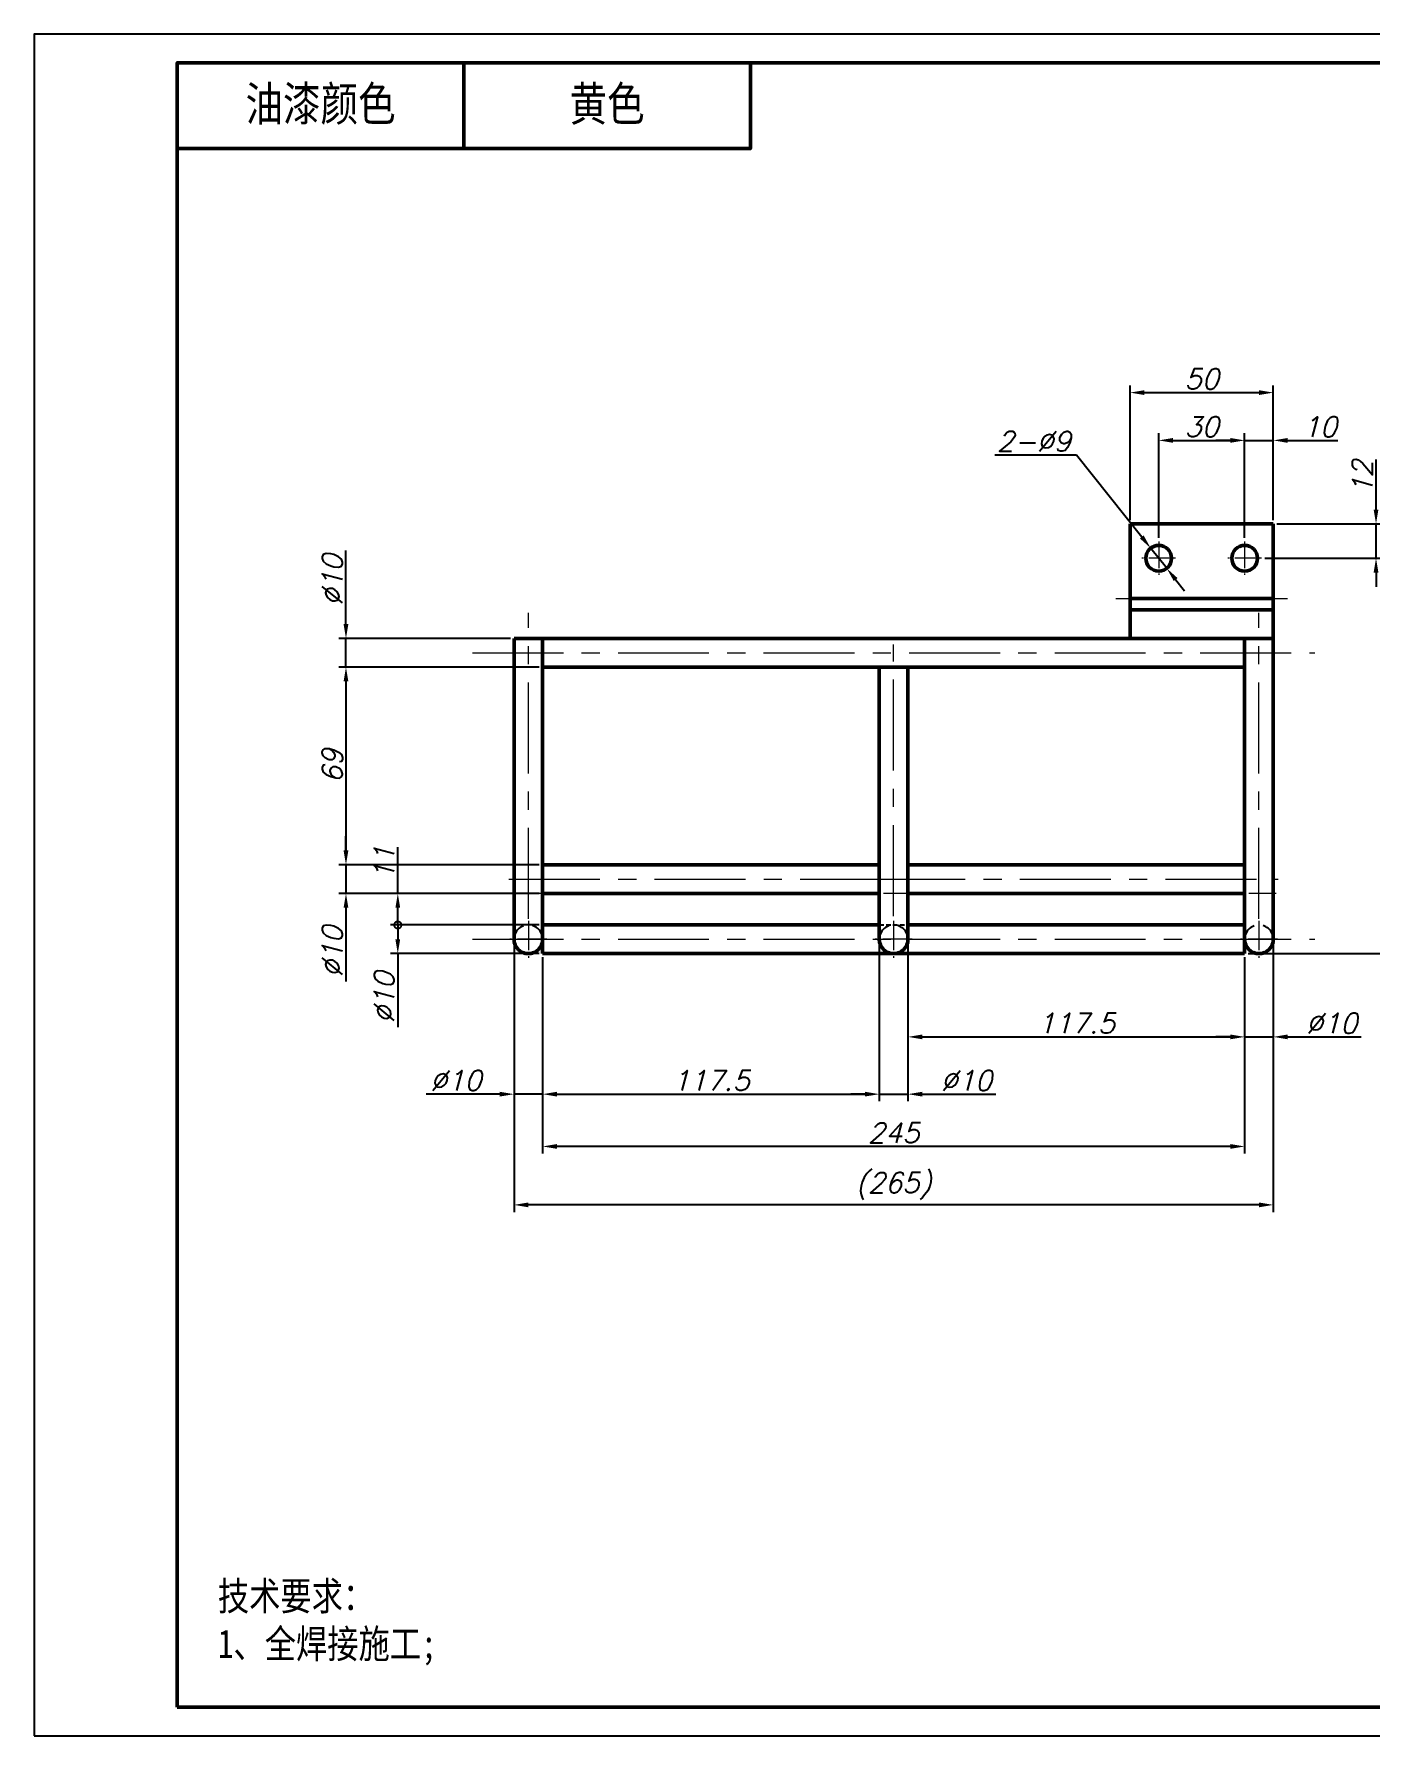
# Model space of a CAD drawing. Header units: inches. Extents: x 17901 to 26602, y 9673 to 14036.
# Drawn here: x 21925 to 22392, y 9674 to 10268 of the extents above; entities that cross this region are included whole.
import ezdxf

# ---------------------------------------------------------------- set-up
doc = ezdxf.new("R2010")
doc.units = ezdxf.units.IN
doc.header["$MEASUREMENT"] = 0
doc.linetypes.add('CENTER', pattern=[50.8, 31.75, -6.35, 6.35, -6.35])
doc.linetypes.add('DASHED2', pattern=[9.525, 6.35, -3.175])
doc.layers.add('Dim', color=3, linetype='Continuous')
for name, color, linetype, lineweight in [('中心线', 1, 'CENTER', 15), ('图框_内框线', 5, 'Continuous', 50), ('标注线', 3, 'Continuous', 25), ('粗实线', 7, 'Continuous', 50), ('虚线', 2, 'DASHED2', 25)]:
    doc.layers.add(name, color=color, linetype=linetype, lineweight=lineweight)
doc.styles.add('DIM_FONT', font='romans.shx', dxfattribs={"oblique": 15})
doc.styles.add('仿宋体', font='FSGB2312.ttf', dxfattribs={"width": 0.8, "height": 3.5})
doc.styles.add('宋体', font='', dxfattribs={"width": 0.8, "height": 5})
doc.styles.get('宋体').set_extended_font_data('SimSun')
doc.dimstyles.new('幅面 1：2$0', dxfattribs={"dimscale": 2, "dimtxt": 3.5, "dimasz": 2.5, "dimexe": 1.25, "dimexo": 0.625, "dimtad": 1, "dimdsep": 46, "dimtxsty": 'DIM_FONT', "dimcen": 2.5, "dimclrd": 256, "dimclrt": 256, "dimadec": 0, "dimazin": 0, "dimtfac": 1, "dimtmove": 0, "dimatfit": 3, "dimfxl": 1, "dimlwd": -1, "dimarcsym": 0})
doc.dimstyles.new('幅面 1：2$3', dxfattribs={"dimscale": 2, "dimtxt": 3.5, "dimasz": 2.5, "dimexe": 1.25, "dimexo": 0.625, "dimtad": 1, "dimtih": 1, "dimtoh": 1, "dimdsep": 46, "dimtxsty": 'DIM_FONT', "dimcen": 2.5, "dimclrd": 256, "dimclre": 256, "dimclrt": 256, "dimazin": 2, "dimtm": 1e-09, "dimtfac": 0.5, "dimtmove": 0, "dimatfit": 3, "dimfxl": 1, "dimlwd": -1, "dimarcsym": 0})

# ---------------------------------------------------------------- blocks, each defined once
blk = doc.blocks.new('*D713')
at = {"layer": 'Defpoints', "color": 0, "transparency": 16777216}
for p in [(22357.5, 10142.89), (22307.5, 10097.08), (22357.5, 10097.08)]:
    blk.add_point(p, dxfattribs=at)
at = {"layer": 'Dim', "color": 0, "lineweight": -2, "transparency": 16777216}
for p, q in [((22307.5, 10098.33), (22307.5, 10145.39)), ((22357.5, 10098.33), (22357.5, 10145.39))]:
    blk.add_line(p, q, dxfattribs=at)
at = {"layer": 'Dim', "transparency": 16777216}
blk.add_line((22312.5, 10142.89), (22352.5, 10142.89), dxfattribs=at)
for points in [[(22312.5, 10143.72), (22312.5, 10142.06), (22307.5, 10142.89)], [(22352.5, 10143.72), (22352.5, 10142.06), (22357.5, 10142.89)]]:
    blk.add_solid(points, dxfattribs=at)
at = {"layer": 'Dim', "transparency": 16777216, "insert": (22332.5, 10147.64), "char_height": 7, "attachment_point": 5, "style": 'DIM_FONT'}
blk.add_mtext('50', dxfattribs=at)
blk = doc.blocks.new('*D714')
at = {"layer": 'Defpoints', "color": 0, "transparency": 16777216}
for p in [(22347.5, 10126.21), (22317.5, 10090.93), (22347.5, 10090.93)]:
    blk.add_point(p, dxfattribs=at)
at = {"layer": 'Dim', "color": 0, "lineweight": -2, "transparency": 16777216}
for p, q in [((22317.5, 10092.18), (22317.5, 10128.71)), ((22347.5, 10092.18), (22347.5, 10128.71))]:
    blk.add_line(p, q, dxfattribs=at)
at = {"layer": 'Dim', "transparency": 16777216}
blk.add_line((22322.5, 10126.21), (22342.5, 10126.21), dxfattribs=at)
for points in [[(22322.5, 10127.04), (22322.5, 10125.37), (22317.5, 10126.21)], [(22342.5, 10127.04), (22342.5, 10125.37), (22347.5, 10126.21)]]:
    blk.add_solid(points, dxfattribs=at)
at = {"layer": 'Dim', "transparency": 16777216, "insert": (22332.5, 10130.96), "char_height": 7, "attachment_point": 5, "style": 'DIM_FONT'}
blk.add_mtext('30', dxfattribs=at)
blk = doc.blocks.new('*D715')
at = {"layer": 'Defpoints', "color": 0, "transparency": 16777216}
for p in [(22357.5, 10126.21), (22357.5, 10097.08), (22347.5, 10090.93)]:
    blk.add_point(p, dxfattribs=at)
at = {"layer": 'Dim', "color": 0, "lineweight": -2, "transparency": 16777216}
for p, q in [((22347.5, 10092.18), (22347.5, 10128.71)), ((22357.5, 10098.33), (22357.5, 10128.71))]:
    blk.add_line(p, q, dxfattribs=at)
at = {"layer": 'Dim', "transparency": 16777216}
for p, q in [((22342.5, 10126.21), (22337.5, 10126.21)), ((22347.5, 10126.21), (22357.5, 10126.21)), ((22362.5, 10126.21), (22380, 10126.21))]:
    blk.add_line(p, q, dxfattribs=at)
for points in [[(22342.5, 10127.04), (22342.5, 10125.37), (22347.5, 10126.21)], [(22362.5, 10127.04), (22362.5, 10125.37), (22357.5, 10126.21)]]:
    blk.add_solid(points, dxfattribs=at)
at = {"layer": 'Dim', "transparency": 16777216, "insert": (22373.75, 10130.96), "char_height": 7, "attachment_point": 5, "style": 'DIM_FONT'}
blk.add_mtext('10', dxfattribs=at)
blk = doc.blocks.new('*D716')
at = {"layer": 'Defpoints', "color": 0, "transparency": 16777216}
for p in [(22357.5, 10097.08), (22393.35, 10097.08), (22353.35, 10085.08)]:
    blk.add_point(p, dxfattribs=at)
at = {"layer": 'Dim', "transparency": 16777216}
for p, q in [((22393.35, 10102.08), (22393.35, 10119.58)), ((22393.35, 10085.08), (22393.35, 10097.08)), ((22393.35, 10080.08), (22393.35, 10075.08))]:
    blk.add_line(p, q, dxfattribs=at)
at = {"layer": 'Dim', "color": 0, "lineweight": -2, "transparency": 16777216}
for p, q in [((22358.75, 10097.08), (22395.85, 10097.08)), ((22354.6, 10085.08), (22395.85, 10085.08))]:
    blk.add_line(p, q, dxfattribs=at)
at = {"layer": 'Dim', "transparency": 16777216}
for points in [[(22392.52, 10102.08), (22394.19, 10102.08), (22393.35, 10097.08)], [(22392.52, 10080.08), (22394.19, 10080.08), (22393.35, 10085.08)]]:
    blk.add_solid(points, dxfattribs=at)
at = {"layer": 'Dim', "transparency": 16777216, "insert": (22388.6, 10113.33), "char_height": 7, "attachment_point": 5, "rotation": 90, "style": 'DIM_FONT'}
blk.add_mtext('12', dxfattribs=at)
blk = doc.blocks.new('*D717')
at = {"layer": 'Defpoints', "color": 0, "transparency": 16777216}
for p in [(22314.7, 10088.61), (22320.3, 10081.56)]:
    blk.add_point(p, dxfattribs=at)
at = {"layer": '标注线', "transparency": 16777216}
for p, q in [((22260.32, 10121.15), (22288.85, 10121.15)), ((22288.85, 10121.15), (22311.59, 10092.52)), ((22320.3, 10081.56), (22314.7, 10088.61)), ((22323.41, 10077.65), (22326.52, 10073.73))]:
    blk.add_line(p, q, dxfattribs=at)
for points in [[(22312.25, 10093.04), (22310.94, 10092), (22314.7, 10088.61)], [(22324.07, 10078.17), (22322.76, 10077.13), (22320.3, 10081.56)]]:
    blk.add_solid(points, dxfattribs=at)
at = {"layer": '标注线', "transparency": 16777216, "insert": (22273.96, 10125.9), "char_height": 7, "attachment_point": 5, "style": 'DIM_FONT'}
blk.add_mtext('2-%%c9', dxfattribs=at)
blk = doc.blocks.new('*D718')
at = {"layer": 'Defpoints', "color": 0, "transparency": 16777216}
for p in [(22102.5, 10047.08), (22033.85, 9978.08), (22102.5, 9978.08)]:
    blk.add_point(p, dxfattribs=at)
at = {"layer": 'Dim', "color": 0, "lineweight": -2, "transparency": 16777216}
for p, q in [((22101.25, 10047.08), (22031.35, 10047.08)), ((22101.25, 9978.08), (22031.35, 9978.08))]:
    blk.add_line(p, q, dxfattribs=at)
at = {"layer": 'Dim', "transparency": 16777216}
blk.add_line((22033.85, 10042.08), (22033.85, 9983.08), dxfattribs=at)
for points in [[(22033.02, 10042.08), (22034.69, 10042.08), (22033.85, 10047.08)], [(22033.02, 9983.08), (22034.69, 9983.08), (22033.85, 9978.08)]]:
    blk.add_solid(points, dxfattribs=at)
at = {"layer": 'Dim', "transparency": 16777216, "insert": (22029.1, 10012.58), "char_height": 7, "attachment_point": 5, "rotation": 90, "style": 'DIM_FONT'}
blk.add_mtext('69', dxfattribs=at)
blk = doc.blocks.new('*D719')
at = {"layer": 'Defpoints', "color": 0, "transparency": 16777216}
for p in [(22033.85, 10057.08), (22092.5, 10057.08), (22102.5, 10047.08)]:
    blk.add_point(p, dxfattribs=at)
at = {"layer": 'Dim', "transparency": 16777216}
for p, q in [((22033.85, 10062.08), (22033.85, 10087.77)), ((22033.85, 10047.08), (22033.85, 10057.08)), ((22033.85, 10042.08), (22033.85, 10037.08))]:
    blk.add_line(p, q, dxfattribs=at)
at = {"layer": 'Dim', "color": 0, "lineweight": -2, "transparency": 16777216}
for p, q in [((22091.25, 10057.08), (22031.35, 10057.08)), ((22101.25, 10047.08), (22031.35, 10047.08))]:
    blk.add_line(p, q, dxfattribs=at)
at = {"layer": 'Dim', "transparency": 16777216}
for points in [[(22033.02, 10062.08), (22034.69, 10062.08), (22033.85, 10057.08)], [(22033.02, 10042.08), (22034.69, 10042.08), (22033.85, 10047.08)]]:
    blk.add_solid(points, dxfattribs=at)
at = {"layer": 'Dim', "transparency": 16777216, "insert": (22029.1, 10077.43), "char_height": 7, "attachment_point": 5, "rotation": 90, "style": 'DIM_FONT'}
blk.add_mtext('%%c10', dxfattribs=at)
blk = doc.blocks.new('*D720')
at = {"layer": 'Defpoints', "color": 0, "transparency": 16777216}
for p in [(22102.5, 9978.08), (22033.85, 9968.08), (22102.5, 9968.08)]:
    blk.add_point(p, dxfattribs=at)
at = {"layer": 'Dim', "transparency": 16777216}
for p, q in [((22033.85, 9983.08), (22033.85, 9988.08)), ((22033.85, 9978.08), (22033.85, 9968.08)), ((22033.85, 9963.08), (22033.85, 9937.4))]:
    blk.add_line(p, q, dxfattribs=at)
at = {"layer": 'Dim', "color": 0, "lineweight": -2, "transparency": 16777216}
for p, q in [((22101.25, 9978.08), (22031.35, 9978.08)), ((22101.25, 9968.08), (22031.35, 9968.08))]:
    blk.add_line(p, q, dxfattribs=at)
at = {"layer": 'Dim', "transparency": 16777216}
for points in [[(22033.02, 9983.08), (22034.69, 9983.08), (22033.85, 9978.08)], [(22033.02, 9963.08), (22034.69, 9963.08), (22033.85, 9968.08)]]:
    blk.add_solid(points, dxfattribs=at)
at = {"layer": 'Dim', "transparency": 16777216, "insert": (22029.1, 9947.74), "char_height": 7, "attachment_point": 5, "rotation": 90, "style": 'DIM_FONT'}
blk.add_mtext('%%c10', dxfattribs=at)
blk = doc.blocks.new('_DotSmall')
at = {"color": 0, "linetype": 'ByBlock', "const_width": 0.5}
blk.add_lwpolyline([(-0.0625, 0, 1), (0.0625, 0, 1)], format="xyb", close=True, dxfattribs=at)
blk = doc.blocks.new('*D721')
at = {"layer": 'Defpoints', "color": 0, "transparency": 16777216}
for p in [(22102.5, 9957.08), (22051.94, 9947.08), (22102.5, 9947.08)]:
    blk.add_point(p, dxfattribs=at)
at = {"layer": '标注线', "color": 0, "lineweight": -2, "transparency": 16777216}
for p, q in [((22101.25, 9957.08), (22049.44, 9957.08)), ((22101.25, 9947.08), (22049.44, 9947.08))]:
    blk.add_line(p, q, dxfattribs=at)
at = {"layer": '标注线', "transparency": 16777216}
for p, q in [((22051.94, 9957.08), (22051.94, 9952.08)), ((22051.94, 9947.08), (22051.94, 9921.4))]:
    blk.add_line(p, q, dxfattribs=at)
blk.add_solid([(22051.11, 9952.08), (22052.77, 9952.08), (22051.94, 9947.08)], dxfattribs=at)
at = {"layer": '标注线', "transparency": 16777216, "xscale": 5, "yscale": 5, "zscale": 5, "rotation": 90}
blk.add_blockref('_DotSmall', (22051.94, 9957.08), dxfattribs=at)
at = {"layer": '标注线', "transparency": 16777216, "insert": (22047.19, 9931.74), "char_height": 7, "attachment_point": 5, "rotation": 90, "style": 'DIM_FONT'}
blk.add_mtext('%%c10', dxfattribs=at)
blk = doc.blocks.new('*D722')
at = {"layer": 'Defpoints', "color": 0, "transparency": 16777216}
for p in [(22051.94, 9968.08), (22102.5, 9968.08), (22102.5, 9957.08)]:
    blk.add_point(p, dxfattribs=at)
at = {"layer": '标注线', "transparency": 16777216}
for p, q in [((22051.94, 9968.08), (22051.94, 9984.27)), ((22051.94, 9957.08), (22051.94, 9963.08))]:
    blk.add_line(p, q, dxfattribs=at)
at = {"layer": '标注线', "color": 0, "lineweight": -2, "transparency": 16777216}
for p, q in [((22101.25, 9968.08), (22049.44, 9968.08)), ((22101.25, 9957.08), (22049.44, 9957.08))]:
    blk.add_line(p, q, dxfattribs=at)
at = {"layer": '标注线', "transparency": 16777216}
blk.add_solid([(22051.11, 9963.08), (22052.77, 9963.08), (22051.94, 9968.08)], dxfattribs=at)
at = {"layer": '标注线', "transparency": 16777216, "xscale": 5, "yscale": 5, "zscale": 5, "rotation": 270}
blk.add_blockref('_DotSmall', (22051.94, 9957.08), dxfattribs=at)
at = {"layer": '标注线', "transparency": 16777216, "insert": (22047.19, 9978.68), "char_height": 7, "attachment_point": 5, "rotation": 90, "style": 'DIM_FONT'}
blk.add_mtext('11', dxfattribs=at)
blk = doc.blocks.new('*D723')
at = {"layer": 'Defpoints', "color": 0, "transparency": 16777216}
for p in [(22092.5, 9952.08), (22357.5, 9952.08), (22092.5, 9859.39)]:
    blk.add_point(p, dxfattribs=at)
at = {"layer": '标注线', "color": 0, "lineweight": -2, "transparency": 16777216}
for p, q in [((22092.5, 9950.83), (22092.5, 9856.89)), ((22357.5, 9950.83), (22357.5, 9856.89))]:
    blk.add_line(p, q, dxfattribs=at)
at = {"layer": '标注线', "transparency": 16777216}
blk.add_line((22352.5, 9859.39), (22097.5, 9859.39), dxfattribs=at)
for points in [[(22097.5, 9860.23), (22097.5, 9858.56), (22092.5, 9859.39)], [(22352.5, 9860.23), (22352.5, 9858.56), (22357.5, 9859.39)]]:
    blk.add_solid(points, dxfattribs=at)
at = {"layer": '标注线', "transparency": 16777216, "insert": (22225, 9865.98), "char_height": 7, "attachment_point": 5, "style": 'DIM_FONT'}
blk.add_mtext('(265)', dxfattribs=at)
blk = doc.blocks.new('*D724')
at = {"layer": 'Defpoints', "color": 0, "transparency": 16777216}
for p in [(22102.5, 9947.08), (22347.5, 9947.08), (22102.5, 9879.79)]:
    blk.add_point(p, dxfattribs=at)
at = {"layer": '标注线', "color": 0, "lineweight": -2, "transparency": 16777216}
for p, q in [((22102.5, 9945.83), (22102.5, 9877.29)), ((22347.5, 9945.83), (22347.5, 9877.29))]:
    blk.add_line(p, q, dxfattribs=at)
at = {"layer": '标注线', "transparency": 16777216}
blk.add_line((22342.5, 9879.79), (22107.5, 9879.79), dxfattribs=at)
for points in [[(22107.5, 9880.62), (22107.5, 9878.95), (22102.5, 9879.79)], [(22342.5, 9880.62), (22342.5, 9878.95), (22347.5, 9879.79)]]:
    blk.add_solid(points, dxfattribs=at)
at = {"layer": '标注线', "transparency": 16777216, "insert": (22225, 9884.54), "char_height": 7, "attachment_point": 5, "style": 'DIM_FONT'}
blk.add_mtext('245', dxfattribs=at)
blk = doc.blocks.new('*D725')
at = {"layer": 'Defpoints', "color": 0, "transparency": 16777216}
for p in [(22092.51, 9951.91), (22102.5, 9947.08), (22092.51, 9898.04)]:
    blk.add_point(p, dxfattribs=at)
at = {"layer": 'Dim', "color": 0, "lineweight": -2, "transparency": 16777216}
for p, q in [((22092.51, 9950.66), (22092.51, 9895.54)), ((22102.5, 9945.83), (22102.5, 9895.54))]:
    blk.add_line(p, q, dxfattribs=at)
at = {"layer": 'Dim', "transparency": 16777216}
for p, q in [((22087.51, 9898.04), (22061.82, 9898.04)), ((22102.5, 9898.04), (22092.51, 9898.04)), ((22107.5, 9898.04), (22112.5, 9898.04))]:
    blk.add_line(p, q, dxfattribs=at)
for points in [[(22087.51, 9898.87), (22087.51, 9897.21), (22092.51, 9898.04)], [(22107.5, 9898.87), (22107.5, 9897.21), (22102.5, 9898.04)]]:
    blk.add_solid(points, dxfattribs=at)
at = {"layer": 'Dim', "transparency": 16777216, "insert": (22072.16, 9902.79), "char_height": 7, "attachment_point": 5, "style": 'DIM_FONT'}
blk.add_mtext('%%c10', dxfattribs=at)
blk = doc.blocks.new('*D726')
at = {"layer": 'Defpoints', "color": 0, "transparency": 16777216}
for p in [(22230, 9952.08), (22347.5, 9947.08), (22347.5, 9918.02)]:
    blk.add_point(p, dxfattribs=at)
at = {"layer": 'Dim', "color": 0, "lineweight": -2, "transparency": 16777216}
for p, q in [((22230, 9950.83), (22230, 9915.52)), ((22347.5, 9945.83), (22347.5, 9915.52))]:
    blk.add_line(p, q, dxfattribs=at)
at = {"layer": 'Dim', "transparency": 16777216}
blk.add_line((22235, 9918.02), (22342.5, 9918.02), dxfattribs=at)
for points in [[(22235, 9918.86), (22235, 9917.19), (22230, 9918.02)], [(22342.5, 9918.86), (22342.5, 9917.19), (22347.5, 9918.02)]]:
    blk.add_solid(points, dxfattribs=at)
at = {"layer": 'Dim', "transparency": 16777216, "insert": (22288.75, 9922.77), "char_height": 7, "attachment_point": 5, "style": 'DIM_FONT'}
blk.add_mtext('117.5', dxfattribs=at)
blk = doc.blocks.new('*D727')
at = {"layer": 'Defpoints', "color": 0, "transparency": 16777216}
for p in [(22220, 9952.08), (22102.5, 9947.08), (22220, 9898.04)]:
    blk.add_point(p, dxfattribs=at)
at = {"layer": 'Dim', "color": 0, "lineweight": -2, "transparency": 16777216}
for p, q in [((22220, 9950.83), (22220, 9895.54)), ((22102.5, 9945.83), (22102.5, 9895.54))]:
    blk.add_line(p, q, dxfattribs=at)
at = {"layer": 'Dim', "transparency": 16777216}
blk.add_line((22107.5, 9898.04), (22215, 9898.04), dxfattribs=at)
for points in [[(22107.5, 9898.87), (22107.5, 9897.21), (22102.5, 9898.04)], [(22215, 9898.87), (22215, 9897.21), (22220, 9898.04)]]:
    blk.add_solid(points, dxfattribs=at)
at = {"layer": 'Dim', "transparency": 16777216, "insert": (22161.25, 9902.79), "char_height": 7, "attachment_point": 5, "style": 'DIM_FONT'}
blk.add_mtext('117.5', dxfattribs=at)
blk = doc.blocks.new('*D728')
at = {"layer": 'Defpoints', "color": 0, "transparency": 16777216}
for p in [(22220, 9952.08), (22230, 9952.08), (22230, 9898.04)]:
    blk.add_point(p, dxfattribs=at)
at = {"layer": 'Dim', "color": 0, "lineweight": -2, "transparency": 16777216}
for p, q in [((22220, 9950.83), (22220, 9895.54)), ((22230, 9950.83), (22230, 9895.54))]:
    blk.add_line(p, q, dxfattribs=at)
at = {"layer": 'Dim', "transparency": 16777216}
for p, q in [((22215, 9898.04), (22210, 9898.04)), ((22220, 9898.04), (22230, 9898.04)), ((22235, 9898.04), (22260.69, 9898.04))]:
    blk.add_line(p, q, dxfattribs=at)
for points in [[(22215, 9898.87), (22215, 9897.21), (22220, 9898.04)], [(22235, 9898.87), (22235, 9897.21), (22230, 9898.04)]]:
    blk.add_solid(points, dxfattribs=at)
at = {"layer": 'Dim', "transparency": 16777216, "insert": (22250.35, 9902.79), "char_height": 7, "attachment_point": 5, "style": 'DIM_FONT'}
blk.add_mtext('%%c10', dxfattribs=at)
blk = doc.blocks.new('*D729')
at = {"layer": 'Defpoints', "color": 0, "transparency": 16777216}
for p in [(22357.5, 9952.08), (22347.5, 9947.08), (22357.5, 9918.02)]:
    blk.add_point(p, dxfattribs=at)
at = {"layer": 'Dim', "color": 0, "lineweight": -2, "transparency": 16777216}
for p, q in [((22357.5, 9950.83), (22357.5, 9915.52)), ((22347.5, 9945.83), (22347.5, 9915.52))]:
    blk.add_line(p, q, dxfattribs=at)
at = {"layer": 'Dim', "transparency": 16777216}
for p, q in [((22342.5, 9918.02), (22337.5, 9918.02)), ((22347.5, 9918.02), (22357.5, 9918.02)), ((22362.5, 9918.02), (22388.19, 9918.02))]:
    blk.add_line(p, q, dxfattribs=at)
for points in [[(22342.5, 9918.86), (22342.5, 9917.19), (22347.5, 9918.02)], [(22362.5, 9918.86), (22362.5, 9917.19), (22357.5, 9918.02)]]:
    blk.add_solid(points, dxfattribs=at)
at = {"layer": 'Dim', "transparency": 16777216, "insert": (22377.85, 9922.77), "char_height": 7, "attachment_point": 5, "style": 'DIM_FONT'}
blk.add_mtext('%%c10', dxfattribs=at)
blk = doc.blocks.new('*D730')
at = {"layer": 'Defpoints', "color": 0, "transparency": 16777216}
for p in [(22357.5, 10097.08), (22416.98, 10097.08), (22347.5, 9947.08)]:
    blk.add_point(p, dxfattribs=at)
at = {"layer": 'Dim', "color": 0, "lineweight": -2, "transparency": 16777216}
for p, q in [((22358.75, 10097.08), (22419.48, 10097.08)), ((22348.75, 9947.08), (22419.48, 9947.08))]:
    blk.add_line(p, q, dxfattribs=at)
at = {"layer": 'Dim', "transparency": 16777216}
blk.add_line((22416.98, 9952.08), (22416.98, 10092.08), dxfattribs=at)
for points in [[(22416.14, 10092.08), (22417.81, 10092.08), (22416.98, 10097.08)], [(22416.14, 9952.08), (22417.81, 9952.08), (22416.98, 9947.08)]]:
    blk.add_solid(points, dxfattribs=at)
at = {"layer": 'Dim', "transparency": 16777216, "insert": (22410.39, 10022.08), "char_height": 7, "attachment_point": 5, "rotation": 90, "style": 'DIM_FONT'}
blk.add_mtext('(150)', dxfattribs=at)

msp = doc.modelspace()

# ---------------------------------------------------------------- linework, layer by layer
at = {"layer": 'Defpoints'}
msp.add_lwpolyline([(21924.987, 9674.036), (22764.987, 9674.036), (22764.987, 10268.036), (21924.987, 10268.036)], close=True, dxfattribs=at)
at = {"layer": '中心线', "ltscale": 0.2925}
for p, q in [((22317.503, 10090.934), (22317.503, 10079.234)), ((22347.503, 10090.934), (22347.503, 10079.234)), ((22323.353, 10085.084), (22311.653, 10085.084)), ((22353.353, 10085.084), (22341.653, 10085.084))]:
    msp.add_line(p, q, dxfattribs=at)
at = {"layer": '中心线'}
for p, q in [((22302.503, 10071.084), (22362.503, 10071.084)), ((22097.503, 9959.184), (22097.503, 10065.984)), ((22352.503, 9959.184), (22352.503, 10065.984)), ((22078.003, 10052.084), (22372.003, 10052.084)), ((22225.003, 9960.184), (22225.003, 10054.984)), ((22090.753, 9973.084), (22231.753, 9973.084)), ((22218.253, 9973.084), (22359.253, 9973.084)), ((22078.003, 9952.084), (22372.003, 9952.084))]:
    msp.add_line(p, q, dxfattribs=at)
at = {"layer": '中心线', "ltscale": 0.300015}
for p, q in [((22103.503, 9968.084), (22091.502, 9968.084)), ((22231.003, 9968.084), (22219.002, 9968.084)), ((22358.503, 9968.084), (22346.502, 9968.084))]:
    msp.add_line(p, q, dxfattribs=at)
at = {"layer": '中心线', "ltscale": 0.325}
for p, q in [((22097.503, 9958.584), (22097.503, 9945.584)), ((22225.003, 9958.584), (22225.003, 9945.584)), ((22352.503, 9958.584), (22352.503, 9945.584)), ((22104.003, 9952.084), (22091.003, 9952.084)), ((22231.503, 9952.084), (22218.503, 9952.084)), ((22359.003, 9952.084), (22346.003, 9952.084))]:
    msp.add_line(p, q, dxfattribs=at)
at = {"layer": '图框_内框线'}
msp.add_line((22074.987, 10258.036), (22074.987, 10228.036), dxfattribs=at)
for points in [[(21974.987, 9684.036), (22754.987, 9684.036), (22754.987, 10258.036), (21974.987, 10258.036)], [(21974.987, 10258.036), (22174.987, 10258.036), (22174.987, 10228.036), (21974.987, 10228.036)]]:
    msp.add_lwpolyline(points, close=True, dxfattribs=at)
at = {"layer": '粗实线'}
for p, q in [((22307.503, 10071.084), (22307.503, 10097.084)), ((22307.503, 10097.084), (22357.503, 10097.084)), ((22357.503, 10071.084), (22357.503, 10097.084)), ((22307.503, 10071.084), (22357.503, 10071.084)), ((22307.503, 10067.084), (22357.503, 10067.084)), ((22092.503, 9968.084), (22092.503, 10057.084)), ((22102.503, 9968.084), (22102.503, 10057.084)), ((22102.503, 10057.084), (22347.503, 10057.084)), ((22307.503, 10057.084), (22357.503, 10057.084)), ((22347.503, 9968.084), (22347.503, 10057.084)), ((22357.503, 9968.084), (22357.503, 10057.084)), ((22102.503, 10047.084), (22220.009, 10047.084)), ((22220.003, 9968.084), (22220.003, 10047.084)), ((22229.997, 10047.084), (22347.503, 10047.084)), ((22230.003, 9968.084), (22230.003, 10047.084)), ((22102.503, 9978.084), (22220.003, 9978.084)), ((22230.003, 9978.084), (22347.503, 9978.084)), ((22102.503, 9968.084), (22220.003, 9968.084)), ((22230.003, 9968.084), (22347.503, 9968.084)), ((22102.503, 9957.084), (22220.003, 9957.084)), ((22230.003, 9957.084), (22347.503, 9957.084)), ((22102.503, 9947.084), (22347.503, 9947.084))]:
    msp.add_line(p, q, dxfattribs=at)
at = {"layer": '粗实线', "ltscale": 0.1}
for p, q in [((22307.503, 10067.084), (22307.503, 10071.084)), ((22357.503, 10067.084), (22357.503, 10071.084))]:
    msp.add_line(p, q, dxfattribs=at)
at = {"layer": '粗实线', "ltscale": 0.25}
for p, q in [((22307.503, 10067.084), (22307.503, 10057.084)), ((22357.503, 10067.084), (22357.503, 10057.084)), ((22102.503, 10047.084), (22102.503, 10057.084)), ((22347.503, 10047.084), (22347.503, 10057.084)), ((22102.503, 9968.084), (22102.503, 9978.084)), ((22220.003, 9968.084), (22220.003, 9978.084)), ((22230.003, 9978.084), (22230.003, 9968.084)), ((22347.503, 9968.084), (22347.503, 9978.084)), ((22102.503, 9947.084), (22102.503, 9957.084))]:
    msp.add_line(p, q, dxfattribs=at)
at = {"layer": '粗实线', "ltscale": 0.125}
for p, q in [((22097.503, 10057.084), (22092.503, 10057.084)), ((22102.503, 10057.084), (22097.503, 10057.084)), ((22352.503, 10057.084), (22347.503, 10057.084)), ((22357.503, 10057.084), (22352.503, 10057.084)), ((22225.003, 10047.084), (22220.003, 10047.084)), ((22230.003, 10047.084), (22225.003, 10047.084))]:
    msp.add_line(p, q, dxfattribs=at)
at = {"layer": '粗实线', "ltscale": 0.4}
for p, q in [((22092.503, 9968.084), (22092.503, 9952.084)), ((22102.503, 9968.084), (22102.503, 9952.084)), ((22220.003, 9968.084), (22220.003, 9952.084)), ((22230.003, 9968.084), (22230.003, 9952.084)), ((22347.503, 9968.084), (22347.503, 9952.084)), ((22357.503, 9968.084), (22357.503, 9952.084))]:
    msp.add_line(p, q, dxfattribs=at)
at = {"layer": '粗实线', "ltscale": 0.124361}
msp.add_line((22347.503, 9947.084), (22347.503, 9952.059), dxfattribs=at)
at = {"layer": '粗实线'}
for centre in [(22317.503, 10085.084), (22347.503, 10085.084)]:
    msp.add_circle(centre, 4.5, dxfattribs=at)
for centre in [(22097.503, 9952.084), (22225.003, 9952.084), (22352.503, 9952.084)]:
    msp.add_arc(centre, 5, 180, 0, dxfattribs=at)
at = {"layer": '虚线'}
msp.add_line((22307.503, 10071.084), (22357.503, 10071.084), dxfattribs=at)
at = {"layer": '虚线', "ltscale": 0.249715}
msp.add_line((22220.009, 10047.084), (22229.997, 10047.084), dxfattribs=at)
at = {"layer": '虚线', "ltscale": 0.25}
msp.add_line((22220.003, 9957.084), (22230.003, 9957.084), dxfattribs=at)
at = {"layer": '虚线', "ltscale": 0.125639}
msp.add_line((22347.503, 9952.059), (22347.503, 9957.084), dxfattribs=at)
at = {"layer": '虚线'}
for centre in [(22097.503, 9952.084), (22225.003, 9952.084), (22352.503, 9952.084)]:
    msp.add_arc(centre, 5, 0, 180, dxfattribs=at)

# ---------------------------------------------------------------- texts
at = {"layer": '标注线'}
for s, insert, char_height, width, attachment_point, style in [('油漆颜色', (22024.987, 10243.036), 12, 100, 5, '仿宋体'), ('{\\fSimSun|b0|i0|c134|p2;黄色}', (22124.987, 10243.036), 12, 100, 5, '仿宋体'), ('{\\H0.5x;技术要求：\\P1、全焊接施工;\\P\\P\\H2x;\\W0.7; }', (21989.144, 9727.877), 20, 2046.56366, 1, '宋体')]:
    msp.add_mtext(s, dxfattribs=dict(at, insert=insert, char_height=char_height, width=width, attachment_point=attachment_point, style=style))

# ---------------------------------------------------------------- dimensions: what is measured, and where the dimension line sits
at = {"layer": 'Dim'}
for base, p1, p2, picture, middle in [((22357.503, 10142.891), (22307.503, 10097.084), (22357.503, 10097.084), '*D713', (22332.503, 10147.641)), ((22347.503, 10126.207), (22317.503, 10090.934), (22347.503, 10090.934), '*D714', (22332.503, 10130.957)), ((22357.503, 10126.207), (22347.503, 10090.934), (22357.503, 10097.084), '*D715', (22373.753, 10130.957)), ((22220.003, 9898.041), (22102.503, 9947.084), (22220.003, 9952.084), '*D727', (22161.253, 9902.791))]:
    dim = msp.add_linear_dim(base=base, p1=p1, p2=p2, dimstyle='幅面 1：2$0', dxfattribs=at)
    dim.commit()
    dim.dimension.update_dxf_attribs({"geometry": picture, "text_midpoint": middle})
dim = msp.add_linear_dim(base=(22393.353, 10097.084), p1=(22353.353, 10085.084), p2=(22357.503, 10097.084), angle=90, dimstyle='幅面 1：2$0', dxfattribs=at)
dim.commit()
dim.dimension.update_dxf_attribs({"geometry": '*D716', "text_midpoint": (22388.603, 10113.334)})
for base, p1, p2, override, picture, middle in [((22416.975, 10097.084), (22347.503, 9947.084), (22357.503, 10097.084), {"dimpost": '(<>)'}, '*D730', (22410.392, 10022.084)), ((22033.854, 10057.084), (22102.503, 10047.084), (22092.503, 10057.084), {"dimpost": '%%c<>'}, '*D719', (22029.104, 10077.427)), ((22033.854, 9978.084), (22102.503, 10047.084), (22102.503, 9978.084), {"dimarcsym": 1}, '*D718', (22029.104, 10012.584)), ((22033.854, 9968.084), (22102.503, 9978.084), (22102.503, 9968.084), {"dimpost": '%%c<>'}, '*D720', (22029.104, 9947.742))]:
    dim = msp.add_linear_dim(base=base, p1=p1, p2=p2, angle=90, dimstyle='幅面 1：2$0', override=override, dxfattribs=at)
    dim.commit()
    dim.dimension.update_dxf_attribs({"geometry": picture, "text_midpoint": middle})
for base, p1, p2, override, picture, middle in [((22092.506, 9898.041), (22102.503, 9947.084), (22092.506, 9951.914), {"dimpost": '%%c<>'}, '*D725', (22072.163, 9902.791)), ((22230.003, 9898.041), (22220.003, 9952.084), (22230.003, 9952.084), {"dimpost": '%%c<>'}, '*D728', (22250.346, 9902.791)), ((22347.503, 9918.025), (22230.003, 9952.084), (22347.503, 9947.084), {"dimdec": 1}, '*D726', (22288.753, 9922.775)), ((22357.503, 9918.025), (22347.503, 9947.084), (22357.503, 9952.084), {"dimpost": '%%c<>'}, '*D729', (22377.846, 9922.775))]:
    dim = msp.add_linear_dim(base=base, p1=p1, p2=p2, dimstyle='幅面 1：2$0', override=override, dxfattribs=at)
    dim.commit()
    dim.dimension.update_dxf_attribs({"geometry": picture, "text_midpoint": middle})
at = {"layer": '标注线'}
dim = msp.add_diameter_dim_2p(p1=(22320.303, 10081.561), p2=(22314.703, 10088.607), dimstyle='幅面 1：2$3', override={"dimpost": '2-%%c<>'}, dxfattribs=at)
dim.commit()
dim.dimension.update_dxf_attribs({"geometry": '*D717', "text_midpoint": (22273.959, 10121.148), "dimtype": 163})
for base, p2, override, picture, middle in [((22051.939, 9968.084), (22102.503, 9968.084), {"dimblk1": 'DotSmall', "dimsah": 1}, '*D722', (22047.189, 9978.68)), ((22051.939, 9947.084), (22102.503, 9947.084), {"dimpost": '%%c<>', "dimblk1": 'DotSmall', "dimsah": 1}, '*D721', (22047.189, 9931.742))]:
    dim = msp.add_linear_dim(base=base, p1=(22102.503, 9957.084), p2=p2, angle=90, dimstyle='幅面 1：2$0', override=override, dxfattribs=at)
    dim.commit()
    dim.dimension.update_dxf_attribs({"geometry": picture, "text_midpoint": middle})
dim = msp.add_linear_dim(base=(22092.503, 9859.393), p1=(22357.503, 9952.084), p2=(22092.503, 9952.084), dimstyle='幅面 1：2$0', override={"dimpost": '(<>)'}, dxfattribs=at)
dim.commit()
dim.dimension.update_dxf_attribs({"geometry": '*D723', "text_midpoint": (22225.003, 9865.977)})
dim = msp.add_linear_dim(base=(22102.503, 9879.787), p1=(22347.503, 9947.084), p2=(22102.503, 9947.084), dimstyle='幅面 1：2$0', dxfattribs=at)
dim.commit()
dim.dimension.update_dxf_attribs({"geometry": '*D724', "text_midpoint": (22225.003, 9884.537)})

doc.saveas('drawing.dxf')
